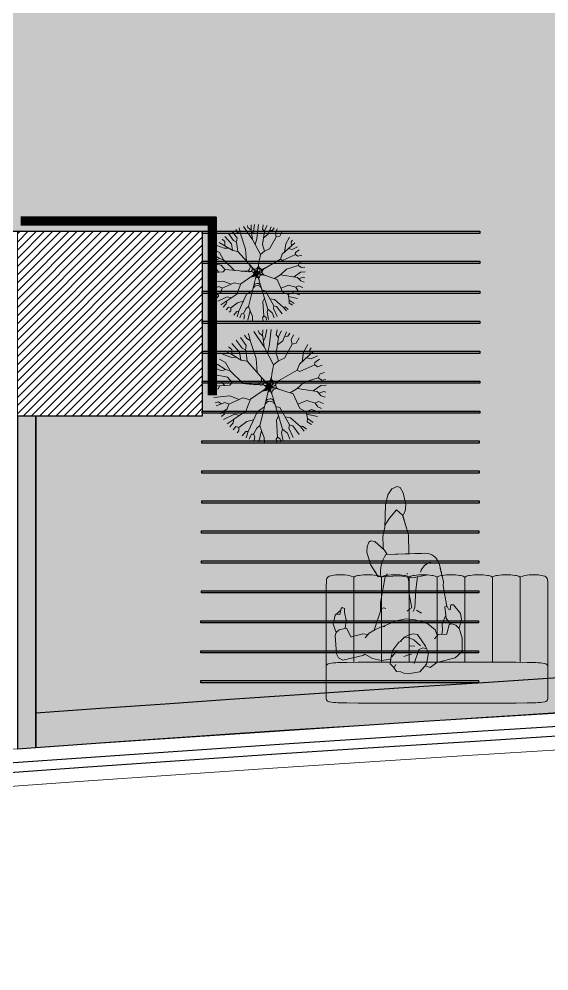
# Model space of a CAD drawing. Header units: millimetres. Extents: x 263321 to 2483465, y 33647 to 614421.
# Drawn here: x 2350406 to 2353271, y 376682 to 381830 of the extents above; entities that cross this region are included whole.
import ezdxf

# ---------------------------------------------------------------- set-up
doc = ezdxf.new("R2010")
doc.units = ezdxf.units.MM
for name, color, linetype, lineweight in [('A-GYPSUM PARTITION', 250, 'Continuous', 35), ('A-PLAN-COLUMN', 3, 'Continuous', 0), ('A-PLAN-RCC-HATCH', 8, 'Continuous', 13), ('A-PLAN-THIN', 251, 'Continuous', 15), ('AI-FURN', 7, 'Continuous', 20), ('BACK PAINTED', 1, 'Continuous', 20), ('IN-FURN-LOOSE FURN', 143, 'Continuous', 9), ('TOA-FL-CPT-1', 8, 'Continuous', 5)]:
    doc.layers.add(name, color=color, linetype=linetype, lineweight=lineweight)
for name, color, linetype in [('A-PLAN -GLASS FRAME', 4, 'Continuous'), ('CEILING TOA', 250, 'Continuous'), ('FLOORING TOA', 7, 'Continuous'), ('PARTITION GYPSUM', 250, 'Continuous')]:
    doc.layers.add(name, color=color, linetype=linetype)

# ---------------------------------------------------------------- blocks, each defined once
blk = doc.blocks.new('Columns')
at = {"layer": 'A-PLAN-RCC-HATCH'}
h = blk.add_hatch(dxfattribs=at)
h.set_pattern_fill('ANSI31', color=256, scale=250, style=0)
h.set_pattern_definition([(45, (414397.9, -623762.232), (-22.0970869, 22.0970869), [])])
h.paths.add_polyline_path([(-26160.3, -31463), (-25160.3, -31463), (-25160.3, -30463), (-26160.3, -30463)])
at = {"layer": 'A-PLAN-COLUMN', "elevation": 0}
blk.add_lwpolyline([(-26160.3, -31463), (-25160.3, -31463), (-25160.3, -30463), (-26160.3, -30463)], close=True, dxfattribs=at)
blk = doc.blocks.new('A$C0CB47DFD')
for p, q in [((53, 164.3), (36.9, 102.1)), ((74.6, 187.8), (53, 164.3)), ((120.8, 188), (74.6, 187.8)), ((152, 177.2), (120.8, 188)), ((183.6, 185.1), (152, 177.2)), ((152, 177.2), (163.9, 165.9)), ((163.9, 165.9), (167.5, 152.4)), ((202.4, 181.4), (183.6, 185.1)), ((231.8, 158.4), (202.4, 181.4)), ((131.2, 106.4), (133.1, 135.7)), ((133.1, 135.7), (165.2, 143.6)), ((167.5, 152.4), (165.2, 143.6)), ((166.4, 147.2), (186.7, 133.6)), ((167.6, 119.3), (196.9, 132.5)), ((186.7, 133.6), (225.2, 129.3)), ((215.4, 146.8), (231.8, 149.5)), ((218, 140.7), (215.4, 146.8)), ((226.7, 136.8), (218, 140.7)), ((225.2, 129.3), (226.7, 136.8)), ((226.5, 135.6), (297.1, 123.6)), ((231.8, 149.5), (231.8, 158.4)), ((36.9, 102.1), (19.5, 78.6)), ((116.7, 93.7), (131.2, 106.4)), ((147.7, 95.7), (126.4, 104.1)), ((132, 118.4), (145.9, 121.1)), ((145.9, 121.1), (167.6, 119.3)), ((297.1, 123.6), (310.4, 124.6)), ((310.4, 124.6), (356.7, 113.2)), ((30.8, 67), (4.9, 44.5)), ((19.5, 78.6), (25.8, 62.6)), ((69.4, 73.7), (30.8, 67)), ((92.2, 63.4), (69.4, 73.7)), ((167.4, 71.3), (147.7, 95.7)), ((181.3, 28.1), (167.4, 71.3)), ((324.1, 19.3), (332.5, 65.9)), ((4.9, 44.5), (-0.8, 10.6)), ((79.6, 40.3), (33.3, 24.7)), ((80.3, 40), (86.8, 54.5)), ((86.8, 54.5), (84.8, 64.2)), ((131.2, 36), (92.2, 63.4)), ((114, 24), (93.8, 46.2)), ((134.3, 21.1), (131.2, 36)), ((204.4, 49.4), (214, 32.2)), ((327.1, 36.1), (283.1, 30.5)), ((406.8, 50.1), (403.1, -70.8)), ((-0.8, 10.6), (0.8, -10.6)), ((57.4, -10.8), (62.5, 5.7)), ((62.5, 5.7), (64.4, 16.2)), ((93.7, 6.7), (91.8, 26.7)), ((122, 4.7), (114, 24)), ((122.2, -11.9), (122, 4.7)), ((123.2, -8), (130.5, 6.9)), ((130.5, 6.9), (134.3, 21.1)), ((185.1, -2), (181.3, 28.1)), ((223.7, 26.9), (209.6, 21.4)), ((220.1, 12.4), (211.1, 1.5)), ((220.9, 17.1), (274.7, 6.4)), ((283.1, 30.5), (223.7, 26.9)), ((274, 6.4), (310.8, 6.6)), ((310.8, 6.6), (326.3, 3.7)), ((330.1, -23), (324.1, 19.3)), ((336.4, 1.8), (338.1, -0.6)), ((469.5, 5.3), (405.5, 6.2)), ((469.5, 5.3), (488.5, 0.4)), ((488.5, 0.4), (536.7, -14.4)), ((0.8, -10.6), (5.1, -20.6)), ((5.1, -20.6), (6.7, -34.6)), ((78.4, -47.6), (105.4, -27.6)), ((105.4, -27.6), (108.7, -18)), ((108, -22.6), (123.2, -8)), ((178.4, -36), (185.1, -2)), ((327.5, -96.8), (330.1, -23)), ((535, -13.9), (550.1, -5.5)), ((536.7, -14.4), (554.7, -35.5)), ((550.1, -5.5), (571, -3.9)), ((571, -3.9), (612.5, -12.7)), ((612.5, -12.7), (629.7, -22.3)), ((629.7, -22.3), (633.6, -32.9)), ((6.7, -34.6), (21, -45.7)), ((19.7, -42.9), (30, -37.2)), ((21, -45.7), (32.5, -57.1)), ((32.5, -57.1), (51.6, -53.9)), ((43.6, -86.3), (47.9, -54.5)), ((51.6, -53.9), (78.4, -47.6)), ((77.1, -33.1), (54.8, -52.2)), ((158.3, -81.8), (178.4, -36)), ((525.6, -59.4), (504, -74.1)), ((554.7, -35.5), (525.6, -59.4)), ((625.8, -50.5), (605.5, -64.9)), ((633.6, -32.9), (625.8, -50.5)), ((50, -116.2), (43.6, -86.3)), ((147.8, -108.9), (156.4, -89.4)), ((156.4, -89.4), (159.2, -74.3)), ((210.6, -89.5), (183.4, -98.9)), ((240.4, -89), (210.6, -89.5)), ((219, -88.8), (222.3, -77.6)), ((222.3, -77.6), (219.7, -71.4)), ((327.6, -73.2), (240.4, -89)), ((336.9, -65.7), (327.6, -73.2)), ((403.2, -67.3), (418.2, -75.5)), ((418.2, -75.5), (446.6, -109.1)), ((430.1, -79.8), (421.1, -79)), ((464.2, -81), (430.1, -79.8)), ((495.2, -74.3), (464.2, -81)), ((65.4, -142.5), (50, -116.2)), ((120.5, -141), (136.5, -128)), ((136.5, -128), (147.8, -108.9)), ((183.4, -98.9), (146.6, -110.9)), ((368.8, -122.9), (327.5, -96.8)), ((346.6, -108.5), (327.5, -96.8)), ((410.5, -135.9), (368.8, -122.9)), ((448.8, -122.4), (444.5, -129.4)), ((446.6, -109.1), (448.8, -122.4)), ((44.7, -216.6), (60, -149.5)), ((60, -149.5), (65.4, -142.5)), ((123.3, -187.4), (133.7, -149.4)), ((133.7, -149.4), (131.8, -131.8)), ((428.8, -134.6), (410.5, -135.9)), ((444.5, -129.4), (428.8, -134.6)), ((152.7, -204.8), (122.2, -188.5)), ((52.8, -231.4), (44.7, -216.6)), ((147, -229.3), (152.7, -204.8)), ((151.8, -208.9), (181.6, -205.3)), ((181.6, -205.3), (205.8, -211.4)), ((213.8, -224.1), (197.3, -242.6)), ((219.9, -222.9), (199.2, -227.1)), ((205.8, -211.4), (219.9, -211.1)), ((219.9, -211.1), (223.8, -219.5)), ((219.9, -222.9), (223.8, -219.5)), ((65.9, -239), (52.8, -231.4)), ((128, -243), (65.9, -239)), ((138.7, -239.8), (128, -243)), ((166.9, -250.2), (138.3, -239.6)), ((139.1, -238.7), (147, -229.3)), ((197.3, -242.6), (166.9, -250.2)), ((199.2, -227.1), (200.2, -239.4))]:
    blk.add_line(p, q)
for points in [[(223.8, -219.5), (219.9, -222.9), (213.8, -224.1), (197.3, -242.6), (166.9, -250.2), (138.7, -239.8), (138.1, -240), (128, -243), (65.9, -239), (52.8, -231.4), (44.7, -216.6), (60, -149.5), (65.4, -142.5), (50, -116.2), (43.6, -86.3), (47.9, -54.5), (32.5, -57.1), (21, -45.7), (6.7, -34.6), (5.1, -20.6), (0.8, -10.6), (-0.8, 10.6), (4.9, 44.5), (25.8, 62.6), (19.5, 78.6), (36.9, 102.1), (53, 164.3), (74.6, 187.8), (120.8, 188), (152, 177.2), (183.6, 185.1), (202.4, 181.4), (231.8, 158.4), (231.8, 149.5), (215.4, 146.8), (218, 140.7), (226.7, 136.8), (226.5, 135.6), (297.1, 123.6), (310.4, 124.6), (356.7, 113.2)], [(155.5, 173.9), (155.5, 173.9)], [(406.8, 50.1), (405.5, 6.2), (469.5, 5.3), (488.5, 0.4), (535, -13.9), (550.1, -5.5), (571, -3.9), (612.5, -12.7), (629.7, -22.3), (633.6, -32.9), (625.8, -50.5), (605.5, -64.9), (571.5, -72.9), (495.2, -74.3), (464.2, -81), (430.1, -79.8), (421.1, -79), (446.6, -109.1), (448.8, -122.4), (444.5, -129.4), (428.8, -134.6), (410.5, -135.9), (368.8, -122.9), (327.5, -96.8), (328.3, -73.1), (327.6, -73.2), (328.4, -72.7), (327.8, -88.3)], [(605.5, -64.9), (571.5, -72.9), (495.2, -74.3)]]:
    blk.add_lwpolyline(points)
blk.add_lwpolyline([(403.1, -70.8), (407.2, 60.1, 0.354034), (369.1, 110.2), (310.4, 124.6), (297.1, 123.6), (226.5, 135.6), (225.2, 129.3), (196.9, 132.5), (167.6, 119.3), (145.9, 121.1), (132, 118.4), (133.1, 135.7), (165.2, 143.6), (167.5, 152.4), (163.9, 165.9), (152, 177.2), (120.8, 188), (74.6, 187.8), (53, 164.3), (36.9, 102.1), (19.5, 78.6), (25.8, 62.6), (4.9, 44.5), (-0.8, 10.6), (0.8, -10.6), (5.1, -20.6), (6.7, -34.6), (21, -45.7), (32.5, -57.1), (47.9, -54.5), (43.6, -86.3), (50, -116.2), (65.4, -142.5), (60, -149.5), (44.7, -216.6), (52.8, -231.4), (65.9, -239), (128, -243), (138.1, -240), (138.3, -239.6), (147, -229.3), (151.8, -208.9), (181.6, -205.3), (205.8, -211.4), (219.9, -211.1), (223.8, -219.5)], format="xyb")
for centre, major_axis, start_param, end_param in [((329.7, 93.4), (24.7, 42.5), 3.948917, 4.999081), ((344, 12.8), (-51.5, -88.5), 0.368601, 1.142718)]:
    blk.add_ellipse(centre, major_axis=major_axis, ratio=1, start_param=start_param, end_param=end_param)
blk = doc.blocks.new('hab')
at = {"color": 0}
for points in [[(488.3, -221.4, 0.047853), (583, -215, 0.311177), (600, -199.8), (600, -23.7, 0.311177), (583, -8.4, 0.047853), (488.3, -2, 0.004072), (-488.3, -2, 0.047853), (-583, -8.4, 0.311177), (-600, -23.7), (-600, -199.8, 0.311177), (-583, -215, 0.047853), (-488.3, -221.4, 0.004072), (488.3, -221.4)], [(598.8, -203.3, -0.011065), (599.8, -310.5), (599.8, -423.2), (599.8, -536, -0.013812), (597.8, -669.7, -0.259835), (582.8, -687.3, -0.067217), (546.5, -694, -0.036261), (498.7, -694, -0.08497), (452.1, -684.3), (446.9, -684.3, -0.088696), (421.9, -691.8, -0.06856), (327.8, -691.8, -0.088465), (302.7, -684.3), (299.9, -684.3), (297.2, -684.3, -0.088696), (272.2, -691.8, -0.06856), (178.1, -691.8, -0.085519), (153.1, -684.3), (150.2, -684.3), (147.6, -684.3, -0.088696), (122.5, -691.8, -0.06856), (28.4, -691.8, -0.088731), (3.4, -684.3), (0, -684.3), (-3.4, -684.3, -0.088731), (-28.4, -691.8, -0.06856), (-122.5, -691.8, -0.088696), (-147.6, -684.3), (-150.2, -684.3), (-153.1, -684.3, -0.085519), (-178.1, -691.8, -0.06856), (-272.2, -691.8, -0.088696), (-297.2, -684.3), (-299.9, -684.3), (-302.7, -684.3, -0.088465), (-327.8, -691.8, -0.06856), (-421.9, -691.8, -0.088696), (-446.9, -684.3), (-452.1, -684.3, -0.08497), (-498.7, -694, -0.036261), (-546.5, -694, -0.067217), (-582.8, -687.3, -0.259835), (-597.8, -669.7, -0.013812), (-599.8, -536), (-599.8, -423.2), (-599.8, -310.5, -0.011065), (-598.8, -203.3)]]:
    blk.add_lwpolyline(points, format="xyb", dxfattribs=at)
for points in [[(-449.5, -684.3), (-449.5, -423.2), (-449.5, -221.7)], [(-299.9, -684.3), (-299.9, -423.2), (-299.9, -222.7)], [(-150.2, -684.3), (-150.2, -423.2), (-150.2, -223.2)], [(0, -684.3), (0, -423.2), (0, -223.4)], [(150.1, -684.3), (150.1, -423.2), (150.1, -223.2)], [(299.9, -684.3), (299.9, -423.2), (299.9, -222.7)], [(449.5, -684.3), (449.5, -423.2), (449.5, -221.7)]]:
    blk.add_lwpolyline(points, dxfattribs=at)
blk = doc.blocks.new('mb-cay83')
at = {"color": 92}
for points in [[(-187.6, 403.9), (-174.7, 365), (-191.9, 343.6), (-134.9, 216.4), (-147.5, 195.2), (-24.2, -18, 0.019353), (-2.6, -52.4), (94.7, -194), (195, -232.2), (261.9, -331.4), (291.9, -336.7), (323.8, -365.9)], [(287.3, 328.3), (254.9, 280.3), (200.5, 270.6), (171.4, 216.5), (50.8, 162.2), (-2.7, -0.8, 0.076209), (-28.8, -157.8, -0.022456), (-31.5, -204.8), (-45.9, -345.3), (-21.9, -366.9), (-15.4, -448.8), (8.3, -463.5), (10.6, -507.5)], [(-342.3, -375.5), (-320.1, -348.3), (-276.6, -348.3), (-230.4, -270.5), (-221.6, -222.1), (-83.7, -98.2, -0.110053), (75.5, -8.5), (343.5, 72.6), (373.6, 65), (444.5, 78.4)], [(-94.8, -20, 0.642906), (-55.2, 35.6)], [(-47, 21.3, -0.642906), (-78.6, -23.1, 0.642906), (-47, 21.3)], [(-60.1, 42.6, 0.044203), (-63.4, 49.8)], [(-58.8, 43, 0.22063), (-36.6, 20.7, -0.342135), (-12.3, -18.4)], [(-55.5, 36, 0.662753), (13.1, 44.6)], [(3.9, 19.1, 0.059641), (2.5, 12.2, -0.447363), (-50.9, -28.5)], [(-1.4, 2.9, 0.437311), (25.3, -45.2)], [(1.1, 10.6, 0.437311), (33.2, -47.1, -0.437311), (1.1, 10.6, 0.437311), (33.2, -47.1)], [(8.4, 32.8, 0.606738), (54.9, -14.8)], [(12.9, 46.5, 0.010174), (12.3, 44.8)], [(117.6, 4.2, 0.763825), (119.5, -68.1)], [(143.9, 12.2, 0.763825), (146.3, -74.6)], [(-477.3, -128.8), (-457.7, -122.6), (-429.6, -91.4), (-341, -79.9), (-192, -1.3), (-141.4, -11, 0.016539), (-107.1, -16.5, -0.028604), (-48, -27.3), (316.7, -116.1), (355.1, -101), (450, -124.3)], [(-59, -75.9, 0.619642), (-73.3, -24.2)], [(-18.3, -76.6, 0.388669), (-54.5, -27.8)], [(-52.2, -69.9, -0.452988), (15, -77.9, 0.452988), (-52.2, -69.9)], [(-36.5, -55.8, 0.619642), (-43.7, -29.9)], [(-40, -30.6, 0.377646), (-5.8, -10.5, -0.377646), (-40, -30.6, 0.377646), (-5.8, -10.5)], [(5.3, -63.8, 0.452988), (-39.5, -58.5)], [(-32.2, -51.9, 0.354537), (-26.2, -14.5)], [(-31.9, -4.7, 0.348206), (20.1, -25.3)], [(-30.9, -6.6, 0.648208), (-3.6, -3.7)], [(-28.9, -9.9, 0.348206), (14.4, -27)], [(5.1, -40.3, 0.247601), (-28.8, -48.8)], [(-15.5, -49.3, 0.388669), (-27.6, -33)], [(-27, -33.1, 0.377646), (-10, -23)], [(-4.4, -49.7, 0.452988), (-26.8, -47)], [(8.7, -28.7, -0.348206), (-26, -15, 0.348206), (8.7, -28.7, -0.348206), (-26, -15)], [(-23.2, -33.8, 0.121644), (-5.2, -32.9)], [(-23.1, -43.7, 0.354537), (-20.2, -25.1)], [(1.5, -39.4, -0.20476), (-22.1, -21.7, 0.20476), (1.5, -39.4)], [(-21.4, -23, -0.157968), (-15.6, -50.1, 0.157968), (-21.4, -23)], [(-6.1, -33.2, 0.110053), (-20.3, -41.2)], [(-15.3, -47.7, 0.157968), (-20.2, -25.1)], [(-10.6, -40.7, 0.197173), (-20.1, -34.4)], [(-20, -25.3, 0.348206), (-2.7, -32.2)], [(-15.1, -45.3, 0.157968), (-18.9, -27.2)], [(27.7, -45.8, 0.454701), (-18.5, -78.4)], [(9, -69.3, 0.697987), (-18.3, -76.2)], [(19.3, -43.7, 0.454701), (-17.6, -69.8)], [(-17.3, -30, 0.20476), (-7.8, -37.1)], [(14.6, -26.9, 0.302391), (-17.1, -65.4)], [(-17.1, -38.3, 0.131172), (-12.8, -31.8)], [(9.8, -28.4, 0.302391), (-16.6, -60.4)], [(-14.6, -40.4, 0.157968), (-16.5, -31.4)], [(2.6, -39.7, 0.454701), (-15.8, -52.7)], [(-9.4, -21.5, 0.233758), (-5.7, -47.8)], [(-3.6, -50.9, -0.233758), (-8.3, -18, 0.233758), (-3.6, -50.9)], [(1.7, -39.4, -0.437311), (-9, -20.2, 0.437311), (1.7, -39.4)], [(22.7, -78.8, 0.398626), (-7.3, -36.9)], [(-5.1, -8.2, 0.606738), (13.5, -27.3)], [(25.2, -23.7, 0.507555), (9.1, -69.4)], [(35, -20.8, 0.507555), (14.9, -77.9)], [(44.8, -17.8, 0.507555), (20.8, -86.3)], [(25.3, -79.2, 0.186774), (30.3, -100.3)], [(38.6, -19.7, 0.763825), (39.4, -48.6)], [(-26, -151.7, 0.686137), (-100.9, -113.6)], [(-22, -113, 0.686137), (-71.9, -87.6)]]:
    blk.add_lwpolyline(points, format="xyb", dxfattribs=at)
for points in [[(-83.5, 369.8), (-116.4, 386.4), (-127.1, 423.2)], [(6.2, 195.4), (-47.7, 253), (-83.5, 369.8), (-64.6, 400.5), (-69, 433.7)], [(26.1, 329.4), (-20.7, 391.4), (-22.7, 436.8)], [(42.9, 138.1), (5.6, 196.4), (31.2, 362.2), (66.1, 393.7), (78.9, 427.7)], [(45.5, 375.1), (30.6, 416.9), (35.1, 434.3)], [(136.6, 200.8), (106.6, 274.8), (128.1, 344.4), (158.9, 366.6), (171.8, 398.8)], [(127.7, 343.1), (112.9, 373.3), (131.6, 413.9)], [(-147.5, 195.2), (-196.4, 213.2), (-307.2, 335)], [(-251.1, 273.3), (-240.5, 311.3), (-267.7, 363.1)], [(-189.6, 338.5), (-212.4, 342.5), (-239.3, 379.8)], [(200.5, 270.6), (179.9, 315.2), (203.5, 383.8)], [(218.7, 273.8), (238.8, 363.5)], [(-216.8, 235.6), (-296.6, 249), (-362.1, 284)], [(-279.1, 304.2), (-317.6, 300.4), (-334, 312.1)], [(242.5, 93.2), (248.6, 138.4), (322, 222.2), (318.7, 240.3), (344.8, 271.7)], [(254.9, 280.3), (282.4, 279.4), (304.4, 313.5)], [(322, 222.2), (360, 253)], [(-226.2, 40.3), (-247.1, 89.5), (-362.5, 154.2), (-398.6, 145.4), (-442.5, 163.6)], [(-364.3, 153.8), (-373.4, 187.9), (-417.2, 210.9)], [(155.9, 15.8), (164.2, 49.4), (308.5, 130.1), (336.1, 127), (414.9, 162.4)], [(308.5, 130.1), (316.2, 157.9), (387.8, 212.9)], [(-357.4, 30.7), (-390.3, 75.1), (-465.2, 104.9)], [(-426.3, 89.4), (-431.5, 118.6), (-455.1, 134.1)], [(343.5, 72.6), (378, 113.2), (426.4, 135.3)], [(-192, -1.3), (-226.2, 40.3), (-289.2, 21), (-418.2, 39.4), (-442.3, 19.8), (-482.4, 27.4)], [(-422.1, 36.2), (-475.8, 64.7)], [(236.5, 40.2), (266.1, 22.8), (409.6, 32.6), (428.6, 19.9), (454.4, 26.3)], [(409.6, 32.6), (424.5, 54), (449.1, 57.8)], [(-289.7, -52.8), (-345.6, -36.8), (-486.3, -20.7)], [(-390.7, -86.4), (-417, -70.2), (-486, -57.8)], [(158.8, -77.7), (196.8, -136.1), (363.1, -211.9), (364.1, -232.4), (400.8, -261.7)], [(357.7, -101.7), (413.2, -79.1), (456.5, -78.1)], [(-430.7, -92.6), (-483.4, -89.9)], [(-341, -79.9), (-468.3, -165.7)], [(-126.7, -136.8), (-243.9, -145.6), (-394.3, -196.9), (-411.1, -225.2), (-438.9, -242.5)], [(313.5, -115.3), (336.4, -140.2), (385.9, -167.3), (405.9, -157.1), (441.1, -162.4)], [(-394.3, -196.9), (-453.2, -210)], [(-314.7, -234), (-351.5, -228.9), (-420, -277.4)], [(-221.6, -222.1), (-314.7, -233.8), (-329.1, -264.3), (-397.4, -311.9)], [(99.2, -195.8), (84.4, -258.5), (136.2, -374.6), (175.8, -388.5), (215.6, -448.5)], [(265.6, -167.5), (281.5, -225.3), (330.7, -291.2), (358, -289.8), (373.6, -305.8)], [(363.1, -211.9), (416.7, -229.8)], [(385.9, -167.3), (386.8, -185.5), (427.4, -204)], [(-233.4, -275.4), (-298.2, -285.5), (-368.3, -348.3)], [(-254, -310.2), (-255.6, -356.3), (-279.6, -426.4)], [(-36.6, -254.2), (-141.1, -361.7), (-152.7, -401.2), (-142, -430.3), (-162.2, -484.3)], [(97.3, -287.5), (67.1, -364.5), (81.6, -498.3)], [(230.4, -284.7), (220.5, -326.7), (263.4, -418.1)], [(329.9, -290.2), (322.7, -314.5), (349.1, -337.9)], [(-276.6, -348.3), (-309.4, -404.4)], [(-141.7, -363.9), (-212.1, -402), (-239.1, -451.1)], [(-43.5, -347.5), (-89.5, -386.4), (-110.7, -498.1)], [(135.5, -373.1), (121.9, -407.3), (148.5, -479.3)], [(260.2, -328.8), (300, -388.6)], [(-152.2, -402.6), (-198.6, -470.6)], [(-18.5, -410.1), (-50.5, -432.3), (-63.6, -505.5)], [(-13.6, -449.8), (-21.5, -508)], [(133.2, -437.8), (117.8, -460), (125.5, -487)], [(192.2, -413.2), (215.8, -411.5), (239.6, -434.3)]]:
    blk.add_lwpolyline(points, dxfattribs=at)

msp = doc.modelspace()

# ---------------------------------------------------------------- hatches: boundary and pattern name
at = {"layer": 'A-GYPSUM PARTITION'}
h = msp.add_hatch(color=20, dxfattribs=at)
h.dxf.hatch_style = 1
h.paths.add_polyline_path([(2350396.796, 377883.884), (2350496.796, 377891.004), (2350496.796, 379682.052), (2350396.796, 379682.052)])
at = {"layer": 'TOA-FL-CPT-1', "true_color": 0xc7c8ca}
h = msp.add_hatch(dxfattribs=at)
h.set_pattern_fill('AR-PARQ1', color=9, scale=3)
h.set_pattern_definition([(90, (90021.1, 24147), (-914.4, 914.4), [914.4, -914.4]), (90, (90173.5, 24147), (-914.4, 914.4), [914.4, -914.4]), (90, (90325.9, 24147), (-914.4, 914.4), [914.4, -914.4]), (90, (90478.3, 24147), (-914.4, 914.4), [914.4, -914.4]), (90, (90630.7, 24147), (-914.4, 914.4), [914.4, -914.4]), (90, (90783.1, 24147), (-914.4, 914.4), [914.4, -914.4]), (90, (90935.5, 24147), (-914.4, 914.4), [914.4, -914.4]), (0, (90021.1, 25061.4), (914.4, -914.4), [914.4, -914.4]), (0, (90021.1, 25213.8), (914.4, -914.4), [914.4, -914.4]), (0, (90021.1, 25366.2), (914.4, -914.4), [914.4, -914.4]), (0, (90021.1, 25518.6), (914.4, -914.4), [914.4, -914.4]), (0, (90021.1, 25671), (914.4, -914.4), [914.4, -914.4]), (0, (90021.1, 25823.4), (914.4, -914.4), [914.4, -914.4]), (0, (90021.1, 25975.8), (914.4, -914.4), [914.4, -914.4])])
edge = h.paths.add_edge_path()
edge.add_arc((2396128.727, -119195.432), 546828.493, 90.92532943, 95.29958843)
edge.add_line((2345621.769, 425295.567), (2345621.769, 409482.052))
edge.add_line((2345621.769, 409482.052), (2347129.201, 409481.857))
edge.add_arc((2347102.083, 408732.348), 750, 0, 87.9279, ccw=False)
edge.add_line((2347852.083, 408732.348), (2347852.23, 389991.103))
edge.add_line((2347852.23, 389991.103), (2342396.706, 389991.103))
edge.add_line((2342396.706, 389991.103), (2342397.172, 380682.159))
edge.add_line((2342397.172, 380682.159), (2351396.796, 380682.159))
edge.add_line((2351396.796, 380682.159), (2351396.796, 379682.052))
edge.add_line((2351396.796, 379682.052), (2350496.796, 379682.052))
edge.add_line((2350496.796, 379682.052), (2350496.796, 377891.004))
edge.add_arc((2372893.597, 61240.666), 317441.417, 85.95303216, 94.04581501, ccw=False)
edge.add_line((2395296.77, 377890.553), (2395296.77, 379682.052))
edge.add_line((2395296.77, 379682.052), (2394396.796, 379682.052))
edge.add_line((2394396.796, 379682.052), (2394396.796, 380682.052))
edge.add_line((2394396.796, 380682.052), (2405177.531, 380682.052))
edge.add_line((2405177.531, 380682.052), (2405177.531, 389182.052))
edge.add_line((2405177.531, 389182.052), (2406496.796, 389182.052))
edge.add_line((2406496.796, 389182.052), (2406496.796, 383082.052))
edge.add_line((2406496.796, 383082.052), (2408136.796, 383082.052))
edge.add_line((2408136.796, 383082.052), (2408136.796, 389182.052))
edge.add_line((2408136.796, 389182.052), (2413779.159, 389181.861))
edge.add_line((2413779.159, 389181.861), (2414010.251, 390682.052))
edge.add_line((2414010.251, 390682.052), (2405396.796, 390682.052))
edge.add_line((2405396.796, 390682.052), (2405396.796, 411581.926))
edge.add_line((2405396.796, 411581.926), (2403146.796, 411581.926))
edge.add_arc((2403146.796, 411881.926), 300, 180, 270, ccw=False)
edge.add_line((2402846.796, 411881.926), (2402846.796, 413382.052))
edge.add_arc((2403146.796, 413382.052), 300, 90, 180, ccw=False)
edge.add_line((2403146.796, 413682.052), (2417553.202, 413682.052))
edge.add_line((2417553.202, 413682.052), (2417799.7, 415282.257))
edge.add_line((2417799.7, 415282.257), (2411837.001, 415281.729))
edge.add_line((2411837.001, 415281.729), (2411837.001, 417657.174))
edge.add_line((2411837.001, 417657.174), (2416421.528, 417657.174))
edge.add_line((2416421.528, 417657.174), (2416421.528, 418657.174))
edge.add_line((2416421.528, 418657.174), (2411836.796, 418657.174))
edge.add_line((2411836.796, 418657.174), (2411836.796, 421262.052))
edge.add_line((2411836.796, 421262.052), (2410296.796, 421262.052))
edge.add_line((2410296.796, 421262.052), (2410296.796, 415281.575))
edge.add_line((2410296.796, 415281.575), (2402846.796, 415281.575))
edge.add_line((2402846.796, 415281.575), (2402846.796, 424532.052))
edge.add_line((2402846.796, 424532.052), (2402846.796, 424581.286))
edge.add_line((2402846.796, 424581.286), (2395396.796, 424582.052))
edge.add_line((2395396.796, 424582.052), (2395396.796, 423682.052))
edge.add_line((2395396.796, 423682.052), (2394396.796, 423682.052))
edge.add_line((2394396.796, 423682.052), (2394396.796, 424581.86))
edge.add_line((2394396.796, 424581.86), (2387296.514, 424582.052))
edge.add_line((2387296.514, 424582.052), (2387297.806, 427561.749))
h.paths.add_polyline_path([(2357571.796, 409582.052), (2403896.373, 409582.052), (2403899.547, 394952.31), (2375096.795, 394783.782), (2375096.795, 396862.052), (2373596.796, 396864.771), (2373596.796, 394782.052), (2369971.795, 394800.838), (2370046.875, 396862.052), (2368385.069, 396703.686), (2368471.796, 394819.625), (2357571.796, 394782.052)], flags=16)
h.paths.add_polyline_path([(2363596.796, 414832.306), (2384296.459, 414782.218), (2384296.434, 411581.926), (2384538.462, 411581.927), (2384538.462, 409582.052), (2378653.494, 409582.052), (2378650.056, 411581.898), (2363596.796, 411631.98)], flags=16)
h.paths.add_polyline_path([(2392707.043, 411682.849), (2384396.821, 411683.632), (2384396.821, 414782.218), (2392707.043, 414781.434)], flags=16)
h.paths.add_polyline_path([(2400346.796, 422010.357), (2401546.802, 422010.357), (2401546.802, 416210.358), (2400346.796, 416210.358)], flags=16)
h.paths.add_polyline_path([(2349453.189, 392877.837), (2349451.159, 392879.273), (2349451.159, 390061.804), (2349453.189, 390060.368)], flags=16)
h.paths.add_polyline_path([(2379396.791, 389980.182), (2384396.796, 389980.182), (2384396.796, 392980.182), (2379396.791, 392980.182)], flags=16)

# ---------------------------------------------------------------- linework, layer by layer
at = {"layer": 'A-PLAN -GLASS FRAME', "ltscale": 500, "elevation": 0}
msp.add_lwpolyline([(2406321.796, 376765.531), (2406321.796, 376815.822, 0.05338909), (2339321.796, 376821.243), (2339321.796, 394707.052), (2339271.796, 394707.052), (2339271.796, 376765.531, -0.05343882)], format="xyb", close=True, dxfattribs=at)
at = {"layer": 'A-PLAN-THIN', "elevation": 0}
msp.add_lwpolyline([(2406396.796, 376682.052), (2406396.796, 376883.206, 0.0533763), (2339396.796, 376904.685), (2339396.796, 394782.052), (2339196.796, 394782.052), (2339196.796, 376682.052, -0.0535719), (2406396.796, 376682.052)], format="xyb", dxfattribs=at)
at = {"layer": 'BACK PAINTED', "lineweight": 40, "elevation": -1.313}
for points in [[(2350414.544, 380758.364), (2351469.544, 380758.364), (2351469.544, 379796.408)], [(2350414.544, 380753.364), (2351464.544, 380753.364), (2351464.544, 379796.408)], [(2350414.544, 380748.364), (2351459.544, 380748.364), (2351459.544, 379796.408)], [(2350414.544, 380743.364), (2351454.544, 380743.364), (2351454.544, 379796.408)], [(2350414.544, 380738.364), (2351449.544, 380738.364), (2351449.544, 379796.408)], [(2350414.544, 380733.364), (2351444.544, 380733.364), (2351444.544, 379796.408)], [(2350414.544, 380728.364), (2351439.544, 380728.364), (2351439.544, 379796.408)], [(2350414.544, 380723.364), (2351434.544, 380723.364), (2351434.544, 379796.408)], [(2350414.544, 380718.364), (2351429.544, 380718.364), (2351429.544, 379796.408)]]:
    msp.add_lwpolyline(points, dxfattribs=at)
at = {"layer": 'CEILING TOA', "elevation": 0}
for points in [[(2351396.796, 380682.052), (2352896.796, 380682.052), (2352896.796, 380670.052), (2351396.796, 380670.052)], [(2351396.796, 380520.052), (2352896.796, 380520.052), (2352896.796, 380508.052), (2351396.796, 380508.052)], [(2351396.796, 380358.052), (2352896.796, 380358.052), (2352896.796, 380346.052), (2351396.796, 380346.052)], [(2351396.796, 380196.052), (2352896.796, 380196.052), (2352896.796, 380184.052), (2351396.796, 380184.052)], [(2351396.796, 380034.052), (2352896.796, 380034.052), (2352896.796, 380022.052), (2351396.796, 380022.052)], [(2351396.796, 379872.052), (2352896.796, 379872.052), (2352896.796, 379860.052), (2351396.796, 379860.052)], [(2351396.796, 379710.052), (2352896.796, 379710.052), (2352896.796, 379698.052), (2351396.796, 379698.052)], [(2351394.406, 379548.052), (2352894.406, 379548.052), (2352894.406, 379536.052), (2351394.406, 379536.052)], [(2351394.406, 379386.052), (2352894.406, 379386.052), (2352894.406, 379374.052), (2351394.406, 379374.052)], [(2351394.406, 379224.052), (2352894.406, 379224.052), (2352894.406, 379212.052), (2351394.406, 379212.052)], [(2351392.016, 379062.052), (2352892.016, 379062.052), (2352892.016, 379050.052), (2351392.016, 379050.052)], [(2351392.016, 378900.052), (2352892.016, 378900.052), (2352892.016, 378888.052), (2351392.016, 378888.052)], [(2351392.016, 378738.052), (2352892.016, 378738.052), (2352892.016, 378726.052), (2351392.016, 378726.052)], [(2351389.627, 378576.052), (2352889.627, 378576.052), (2352889.627, 378564.052), (2351389.627, 378564.052)], [(2351389.627, 378414.052), (2352889.627, 378414.052), (2352889.627, 378402.052), (2351389.627, 378402.052)], [(2351389.627, 378252.052), (2352889.627, 378252.052), (2352889.627, 378240.052), (2351389.627, 378240.052)]]:
    msp.add_lwpolyline(points, close=True, dxfattribs=at)
msp.add_lwpolyline([(2350496.774, 377891.058, -0.03564022), (2395305.87, 377876.036), (2395305.87, 378076.036, 0.03597517), (2350496.422, 378076.036)], format="xyb", close=True, dxfattribs=at)
at = {"layer": 'FLOORING TOA', "elevation": 0}
msp.add_lwpolyline([(2387297.806, 427561.749, 0.01908862), (2345621.769, 425295.567), (2345621.769, 409482.052), (2347129.201, 409481.857, -0.40366033), (2347852.083, 408732.348), (2347852.23, 389991.103), (2342396.706, 389991.103), (2342397.172, 380682.159), (2351396.796, 380682.159), (2351396.796, 379682.052), (2350496.796, 379682.052), (2350496.796, 377891.004, -0.03532611), (2395296.77, 377890.553)], format="xyb", dxfattribs=at)
at = {"layer": 'PARTITION GYPSUM', "color": 18, "true_color": 0x000000, "elevation": 0}
msp.add_lwpolyline([(2350396.796, 377883.884), (2350496.796, 377891.004), (2350496.796, 379682.052), (2350396.796, 379682.052)], close=True, dxfattribs=at)

# ---------------------------------------------------------------- block references
at = {"layer": 'A-PLAN-COLUMN'}
msp.add_blockref('Columns', (2376557.09, 411145.044), dxfattribs=at)
at = {"layer": 'AI-FURN', "rotation": 270}
for p, xscale, yscale, zscale in [((2351711.521, 380450.195), 0.5521998069215941, 0.5521998069215941, 0.5521998069215941), ((2351783.075, 379835.46), 0.6492901842214387, 0.6492901842214387, 0.6492901842214387)]:
    msp.add_blockref('mb-cay83', p, dxfattribs=dict(at, xscale=xscale, yscale=yscale, zscale=zscale))
at = {"layer": 'IN-FURN-LOOSE FURN', "xscale": -1.595014333733095, "yscale": 1.595014333733095, "zscale": 1.595014333733095, "rotation": 270}
msp.add_blockref('A$C0CB47DFD', (2352502.934, 378291.485, 0), dxfattribs=at)
at = {"layer": 'IN-FURN-LOOSE FURN', "rotation": 180}
msp.add_blockref('hab', (2352666.074, 378129.444), dxfattribs=at)

doc.saveas('drawing.dxf')
